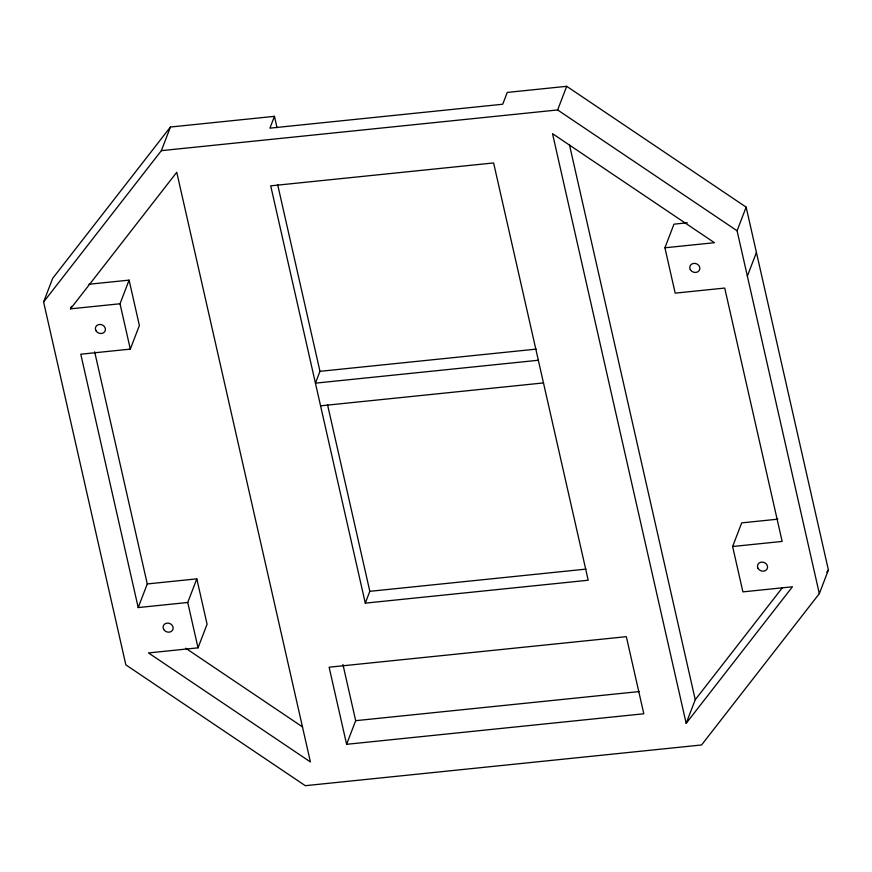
<?xml version="1.0" encoding="UTF-8"?>
<svg xmlns="http://www.w3.org/2000/svg" width="872" height="872" viewBox="0 0 872 872"><rect width="100%" height="100%" fill="white"/><g stroke="black" fill="none" stroke-linecap="round" stroke-linejoin="round"><path stroke-width="1.31" d="M274.451 116.336L269.917 128.151L502.73 104.237L507.264 92.421L566.702 86.317L746.149 207.133L828.4 570.005L819.331 593.636L701.568 744.971L305.298 785.683L125.851 664.867L43.6 301.995L52.669 278.364L170.432 127.029L274.451 116.336L277.024 127.683M88.933 284.25L129.1 280.13L120.031 303.761L70.501 308.841L71.45 306.355M43.6 301.995L161.364 150.649L170.432 127.029M138.201 607.566L147.281 583.946L196.81 578.855L187.742 602.487L138.201 607.566L80.78 354.206L130.31 349.116L139.378 325.485L129.1 280.13M70.501 308.841L176.754 172.275L310.41 761.943L148.491 652.932L198.02 647.842L207.089 624.21L196.81 578.855M277.645 184.613L319.97 371.33L315.435 383.146L538.34 360.256M365.292 603.141L270.712 185.834L493.617 162.944L588.197 580.24L365.292 603.141L369.826 591.325L327.512 404.608M161.364 150.649L557.633 109.948L566.702 86.317M346.609 744.307L329.125 667.2L626.336 636.669L643.808 713.776L346.609 744.307L355.678 720.675L342.936 664.475M664.911 247.79L714.441 242.699L552.521 133.678L686.166 723.346L792.43 586.78L742.9 591.87L732.622 546.515L782.151 541.425L724.719 288.054L675.19 293.145L664.911 247.79L673.98 224.159L687.365 222.785M819.331 593.636L737.08 230.764L746.149 207.133M747.359 276.119L756.427 252.488M732.622 546.515L741.691 522.884L777.835 519.167M686.166 723.346L695.246 699.726L782.413 587.695M826.732 572.152L828.4 570.005M319.97 371.33L536.117 349.127M320.569 405.829L543.474 382.928M369.826 591.325L585.984 569.122M355.678 720.675L639.372 691.54M557.633 109.948L737.08 230.764M185.671 648.223L302.617 726.965M569.416 144.578L695.246 699.726M120.031 303.761L130.31 349.116M187.742 602.487L198.02 647.842M94.656 351.798L147.281 583.946M690.297 269.59A5.145 4.469 21 0 0 699.05 270.767A5.145 4.469 21 0 0 695.104 263.409A5.145 4.469 21 0 0 690.297 269.59M758.008 568.315A5.145 4.469 21 0 0 766.761 569.492A5.145 4.469 21 0 0 762.815 562.135A5.145 4.469 21 0 0 758.008 568.315M163.62 629.322A5.145 4.469 21 0 0 172.362 630.5A5.145 4.469 21 0 0 168.427 623.142A5.145 4.469 21 0 0 163.62 629.322M95.887 330.641A5.145 4.469 21 0 0 104.629 331.829A5.145 4.469 21 0 0 100.694 324.471A5.145 4.469 21 0 0 95.887 330.641"/></g></svg>
